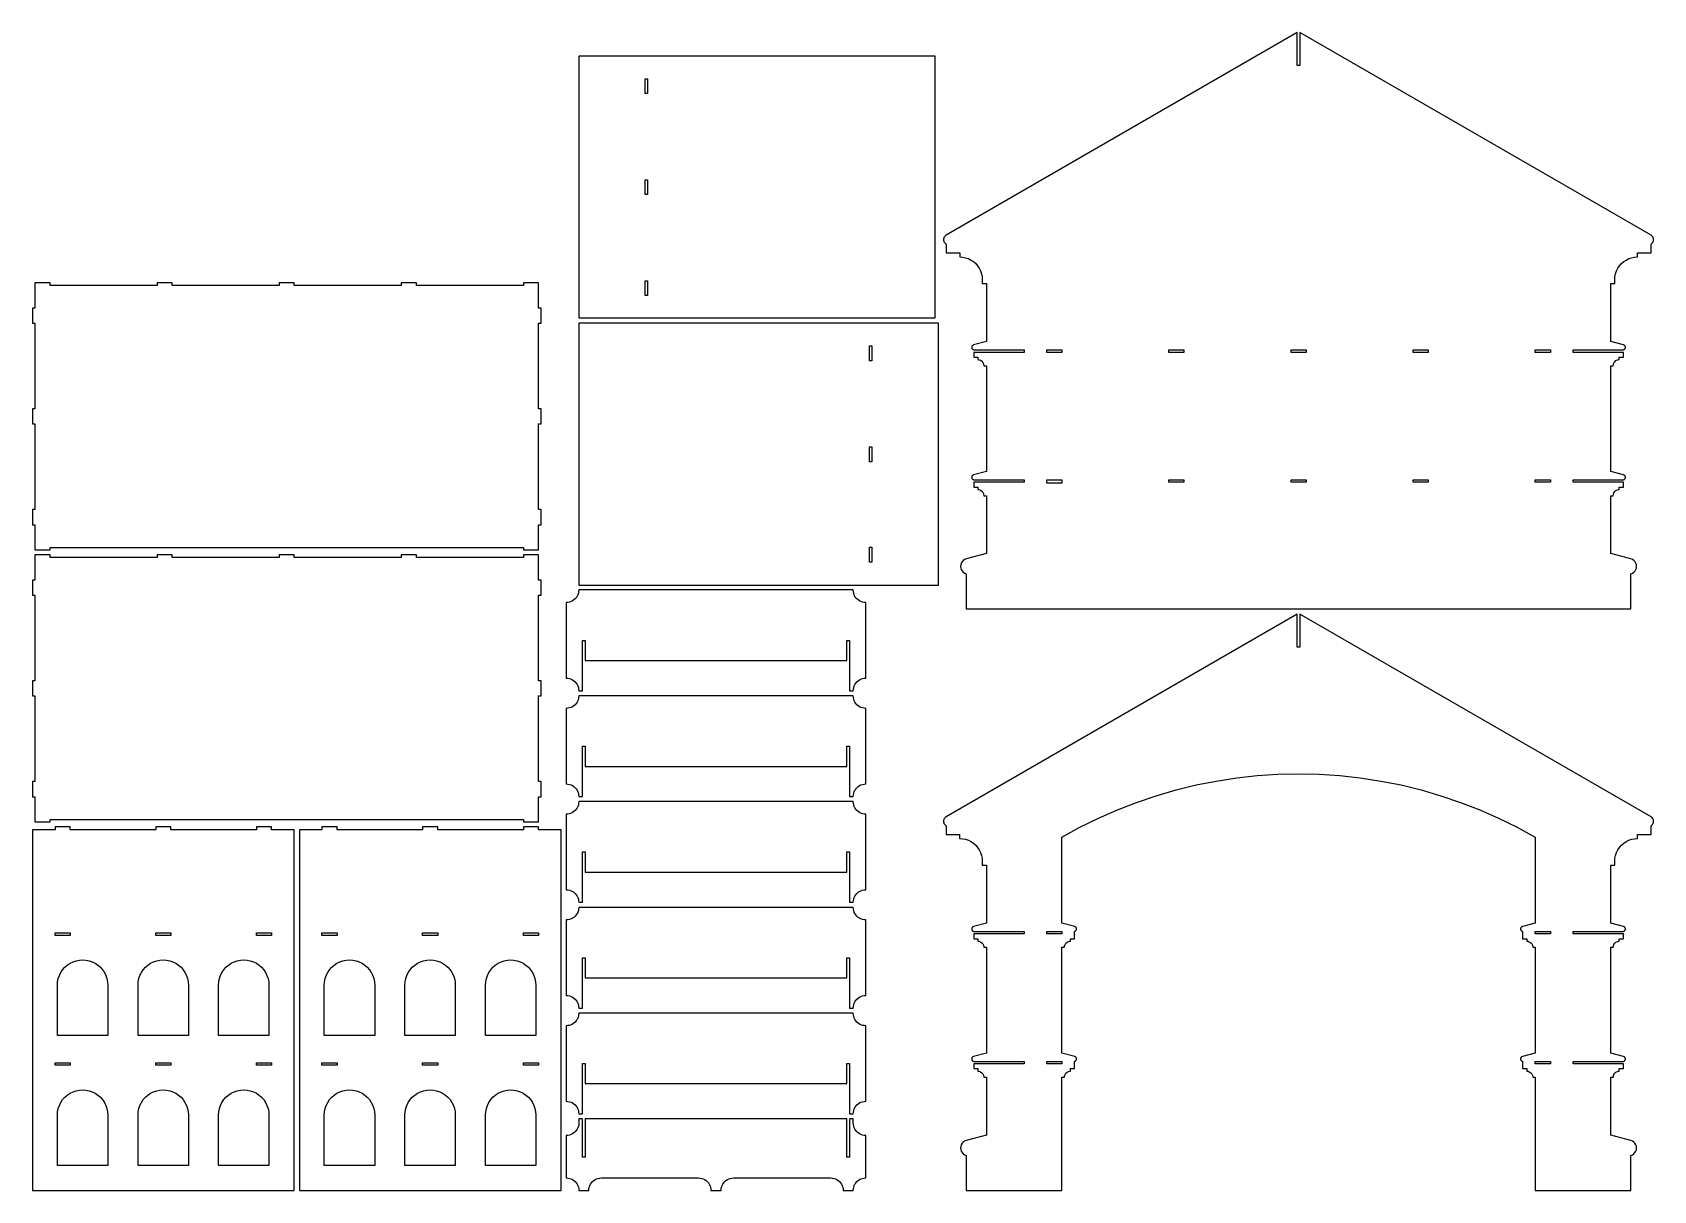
# Model space of a CAD drawing. Header units: millimetres. Extents: x 0 to 2044, y 0 to 1460.
import ezdxf

# ---------------------------------------------------------------- set-up
doc = ezdxf.new("R2010")
doc.units = ezdxf.units.MM
for name, color, linetype in [('Layer1', 12, 'Continuous'), ('Layer3', 31, 'Continuous'), ('Layer4', 41, 'Continuous')]:
    doc.layers.add(name, color=color, linetype=linetype)

# ---------------------------------------------------------------- blocks, each defined once
blk = doc.blocks.new('A$C11783851')
at = {"layer": 'Layer3'}
blk.add_lwpolyline([(557.5, 142.2), (37.5, 142.2), (37.5, 66.4), (32.5, 66.4), (32.5, 142.2), (25, 142.2), (25, 134.2), (24.8, 131), (24.1, 127.8), (23.1, 124.7), (21.7, 121.7), (20, 119.3), (19.8, 119), (17.7, 116.6), (15.2, 114.4), (12.5, 112.6), (9.6, 111.1), (6.5, 110.1), (3.3, 109.4), (0, 109.2), (0, 25), (3.3, 24.8), (6.5, 24.1), (9.6, 23.1), (12.5, 21.7), (15.2, 19.8), (17.7, 17.7), (19.8, 15.2), (21.7, 12.5), (22.9, 10), (23.1, 9.6), (24.1, 6.5), (24.8, 3.3), (25, 0), (45, 0), (45.2, 3.3), (45.9, 6.5), (46.9, 9.6), (48.3, 12.5), (50.2, 15.2), (52.3, 17.7), (54.8, 19.8), (57.5, 21.7), (60.4, 23.1), (63.5, 24.1), (66.7, 24.8), (70, 25), (262.5, 25), (265.8, 24.8), (269, 24.1), (272.1, 23.1), (275, 21.7), (277.7, 19.8), (280.2, 17.7), (282.3, 15.2), (284.2, 12.5), (285.4, 10), (285.6, 9.6), (286.6, 6.5), (287.3, 3.3), (287.5, 0), (307.5, 0), (307.7, 3.3), (308.4, 6.5), (309.4, 9.6), (309.6, 10), (310.8, 12.5), (312.5, 15), (312.7, 15.2), (314.8, 17.7), (317.3, 19.8), (320, 21.7), (322.9, 23.1), (326, 24.1), (329.2, 24.8), (332.5, 25), (525, 25), (528.3, 24.8), (531.5, 24.1), (534.6, 23.1), (537.5, 21.7), (540.2, 19.8), (542.7, 17.7), (544.8, 15.2), (546.7, 12.5), (548.1, 9.6), (549.1, 6.5), (549.8, 3.3), (550, 0), (570, 0), (570.2, 3.3), (570.9, 6.5), (571.9, 9.6), (572.1, 10), (573.3, 12.5), (575, 15), (575.2, 15.2), (577.3, 17.7), (579.8, 19.8), (582.5, 21.7), (585.4, 23.1), (588.5, 24.1), (591.7, 24.8), (595, 25), (595, 109.2), (591.7, 109.4), (588.5, 110.1), (585.4, 111.1), (582.5, 112.6), (579.8, 114.4), (577.3, 116.6), (575.2, 119), (573.3, 121.7), (571.9, 124.7), (570.9, 127.8), (570.2, 131), (570, 134.2), (570, 142.2), (562.5, 142.2), (562.5, 66.4), (557.5, 66.4)], close=True, dxfattribs=at)

msp = doc.modelspace()

# ---------------------------------------------------------------- linework, layer by layer
at = {"layer": 'Layer1'}
for points in [[(1138.2, 1430.2), (689, 1430.2), (689, 1100), (1138.2, 1100)], [(775.8, 1383.2), (772.6, 1383.2), (772.6, 1401.6), (775.8, 1401.6)], [(775.8, 1255.8), (772.6, 1255.8), (772.6, 1274.3), (775.8, 1274.3)], [(775.8, 1147), (775.8, 1128.5), (772.6, 1128.5), (772.6, 1147)], [(1142.6, 1093.6), (689, 1093.6), (689, 763.4), (1142.6, 763.4)], [(1055.4, 1046), (1055.4, 1065), (1058.7, 1065), (1058.7, 1046)], [(1055.4, 918.7), (1055.4, 937.7), (1058.7, 937.7), (1058.7, 918.7)], [(1055.4, 811), (1058.7, 811), (1058.7, 792), (1055.4, 792)]]:
    msp.add_lwpolyline(points, close=True, dxfattribs=at)
at = {"layer": 'Layer3'}
for points in [[(2009.7, 1173.1), (2013, 1174.8), (2016.6, 1176), (2020.2, 1176.7), (2020.2, 1176.7), (2024, 1177), (2024, 1182.1), (2041.1, 1182.1), (2041.1, 1193.2), (2041.6, 1193.5), (2042, 1193.8), (2042.4, 1194.2), (2042.8, 1194.6), (2043.1, 1195), (2043.4, 1195.5), (2043.7, 1196), (2043.9, 1196.5), (2044.1, 1197.1), (2044.2, 1197.6), (2044.3, 1198.2), (2044.3, 1198.7), (2044.3, 1199.3), (2044.2, 1199.8), (2044.1, 1200.4), (2043.9, 1200.9), (2043.7, 1201.4), (2043.4, 1201.9), (2043.1, 1202.4), (2042.8, 1202.8), (2042.4, 1203.3), (2042, 1203.6), (2041.6, 1204), (2041.1, 1204.3), (1598.2, 1460), (1598.2, 1418.3), (1595, 1418.3), (1595, 1460), (1152.1, 1204.3), (1151.6, 1204), (1151.2, 1203.6), (1150.8, 1203.3), (1150.4, 1202.8), (1150.1, 1202.4), (1149.8, 1201.9), (1149.5, 1201.4), (1149.3, 1200.9), (1149.2, 1200.4), (1149, 1199.8), (1149, 1199.3), (1148.9, 1198.7), (1149, 1198.2), (1149, 1197.6), (1149.2, 1197.1), (1149.3, 1196.5), (1149.5, 1196), (1149.8, 1195.5), (1150.1, 1195), (1150.4, 1194.6), (1150.8, 1194.2), (1151.2, 1193.8), (1151.6, 1193.5), (1152.1, 1193.2), (1152.1, 1182.1), (1169.3, 1182.1), (1169.3, 1177), (1173, 1176.7), (1176.7, 1176), (1180.2, 1174.8), (1183.5, 1173.1), (1186.7, 1171.1), (1189.5, 1168.6), (1191.9, 1165.8), (1194, 1162.7), (1195.7, 1159.3), (1196.9, 1155.8), (1197.6, 1152.1), (1197.8, 1148.5), (1197.8, 1143.4), (1202.9, 1143.4), (1202.9, 1070.4), (1186.7, 1066), (1186.1, 1065.7), (1185.7, 1065.5), (1185.5, 1065.3), (1185.2, 1065), (1185, 1064.7), (1184.8, 1064.4), (1184.7, 1064.1), (1184.5, 1063.7), (1184.5, 1063.4), (1184.5, 1063), (1184.5, 1062.6), (1184.5, 1062.3), (1184.7, 1061.9), (1184.8, 1061.6), (1185, 1061.2), (1185.2, 1061), (1185.5, 1060.7), (1185.7, 1060.4), (1186.1, 1060.2), (1186.4, 1060.1), (1186.7, 1060), (1187, 1059.9), (1250.5, 1059.9), (1250.5, 1056.7), (1187, 1056.7), (1187, 1050.7), (1192.1, 1050.7), (1192.1, 1047.5), (1193.6, 1047.4), (1195.5, 1046.8), (1197.2, 1045.6), (1198.5, 1044.1), (1199.4, 1042.3), (1199.9, 1039.9), (1202.9, 1039.9), (1202.9, 906.5), (1186.7, 902.2), (1186.1, 901.9), (1185.7, 901.7), (1185.5, 901.5), (1185.2, 901.2), (1185, 900.9), (1184.8, 900.6), (1184.7, 900.3), (1184.5, 899.9), (1184.5, 899.5), (1184.5, 899.2), (1184.5, 898.8), (1184.5, 898.4), (1184.7, 898.1), (1184.8, 897.7), (1185, 897.4), (1185.2, 897.1), (1185.5, 896.9), (1185.7, 896.6), (1186.1, 896.4), (1186.4, 896.3), (1186.7, 896.1), (1187, 896), (1250.5, 896), (1250.5, 892.9), (1187, 892.9), (1187, 886.8), (1192.1, 886.8), (1192.1, 883.7), (1193.6, 883.6), (1195.5, 882.9), (1197.2, 881.8), (1198.5, 880.3), (1199.4, 878.5), (1199.9, 876), (1202.9, 876), (1202.9, 803), (1177.5, 796.2), (1175.6, 795.5), (1173.8, 794.3), (1172.4, 792.8), (1171.3, 791), (1170.6, 789), (1170.4, 786.9), (1170.6, 784.8), (1171.3, 782.9), (1172.4, 781.1), (1173.8, 779.5), (1175.6, 778.4), (1177.5, 777.6), (1177.5, 733.2), (2015.7, 733.2), (2015.7, 777.6), (2017.7, 778.4), (2019.4, 779.5), (2020.9, 781.1), (2021.9, 782.9), (2022.6, 784.8), (2022.8, 786.9), (2022.6, 789), (2021.9, 791), (2020.9, 792.8), (2019.4, 794.3), (2017.7, 795.5), (2015.7, 796.2), (1990.3, 803), (1990.3, 876), (1993.5, 876), (1993.6, 877.5), (1994.2, 879.4), (1995.3, 881.1), (1996.8, 882.4), (1998.6, 883.3), (2001.1, 883.8), (2001.1, 886.8), (2006.2, 886.8), (2006.2, 892.9), (1942.7, 892.9), (1942.7, 896), (2006.2, 896), (2006.5, 896.1), (2006.8, 896.3), (2007.2, 896.4), (2007.5, 896.6), (2007.8, 896.9), (2008, 897.1), (2008.2, 897.4), (2008.4, 897.7), (2008.6, 898.1), (2008.7, 898.4), (2008.7, 898.8), (2008.8, 899.2), (2008.7, 899.5), (2008.7, 899.9), (2008.6, 900.3), (2008.4, 900.6), (2008.2, 900.9), (2008, 901.2), (2007.8, 901.5), (2007.5, 901.7), (2007.2, 901.9), (2006.5, 902.2), (1990.3, 906.5), (1990.3, 1039.9), (1993.5, 1039.9), (1993.6, 1041.4), (1994.2, 1043.3), (1995.3, 1044.9), (1996.8, 1046.3), (1998.6, 1047.1), (2001.1, 1047.6), (2001.1, 1050.7), (2006.2, 1050.7), (2006.2, 1056.7), (1942.7, 1056.7), (1942.7, 1059.9), (2006.2, 1059.9), (2006.5, 1060), (2006.8, 1060.1), (2007.2, 1060.2), (2007.5, 1060.4), (2007.8, 1060.7), (2008, 1061), (2008.2, 1061.2), (2008.4, 1061.6), (2008.6, 1061.9), (2008.7, 1062.3), (2008.7, 1062.6), (2008.8, 1063), (2008.7, 1063.4), (2008.7, 1063.7), (2008.6, 1064.1), (2008.4, 1064.4), (2008.2, 1064.7), (2008, 1065), (2007.8, 1065.3), (2007.5, 1065.5), (2007.2, 1065.7), (2006.5, 1066), (1990.3, 1070.4), (1990.3, 1143.4), (1995.4, 1143.4), (1995.4, 1148.4), (1995.4, 1148.5), (1995.6, 1152.1), (1996.4, 1155.8), (1997.6, 1159.3), (1999.2, 1162.7), (2001.3, 1165.8), (2003.8, 1168.6), (2006.6, 1171.1)], [(1298.2, 1059.9), (1298.2, 1056.7), (1279.1, 1056.7), (1279.1, 1059.9)], [(1452.1, 1059.9), (1452.1, 1056.7), (1433.1, 1056.7), (1433.1, 1059.9)], [(1587.1, 1059.9), (1606.1, 1059.9), (1606.1, 1056.7), (1587.1, 1056.7)], [(1741.1, 1059.9), (1760.1, 1059.9), (1760.1, 1056.7), (1741.1, 1056.7)], [(1895.1, 1059.9), (1914.1, 1059.9), (1914.1, 1056.7), (1895.1, 1056.7)], [(1298.2, 896), (1298.2, 891.9), (1279.1, 891.9), (1279.1, 896)], [(1452.1, 896), (1452.1, 892.9), (1433.1, 892.9), (1433.1, 896)], [(1587.1, 896), (1606.1, 896), (1606.1, 892.9), (1587.1, 892.9)], [(1741.1, 896), (1760.1, 896), (1760.1, 892.9), (1741.1, 892.9)], [(1895.1, 896), (1914.1, 896), (1914.1, 892.9), (1895.1, 892.9)], [(1598.2, 726.8), (1598.2, 685.1), (1595, 685.1), (1595, 726.8), (1152.1, 471.1), (1151.6, 470.8), (1151.2, 470.5), (1150.8, 470.1), (1150.4, 469.7), (1150.1, 469.2), (1149.8, 468.7), (1149.5, 468.3), (1149.3, 467.7), (1149.1, 467.2), (1149, 466.7), (1148.9, 466.1), (1148.9, 465.5), (1148.9, 465), (1149, 464.4), (1149.1, 463.9), (1149.3, 463.4), (1149.5, 462.8), (1149.8, 462.3), (1150.1, 461.9), (1150.4, 461.4), (1150.8, 461), (1151.2, 460.6), (1151.6, 460.3), (1152.1, 460), (1152.1, 448.9), (1169.2, 448.9), (1169.2, 443.8), (1173, 443.6), (1176.6, 442.8), (1180.2, 441.6), (1183.5, 440), (1186.6, 437.9), (1189.5, 435.4), (1191.9, 432.6), (1194, 429.5), (1195.6, 426.2), (1196.8, 422.6), (1197.6, 419), (1197.8, 415.3), (1197.8, 410.2), (1202.9, 410.2), (1202.9, 337.2), (1186.7, 332.9), (1186, 332.6), (1185.7, 332.4), (1185.4, 332.1), (1185.2, 331.9), (1185, 331.6), (1184.8, 331.2), (1184.6, 330.9), (1184.5, 330.6), (1184.5, 330.2), (1184.4, 329.8), (1184.5, 329.5), (1184.5, 329.1), (1184.6, 328.7), (1184.8, 328.4), (1185, 328.1), (1185.2, 327.8), (1185.4, 327.5), (1185.7, 327.3), (1186, 327.1), (1186.4, 326.9), (1186.7, 326.8), (1187, 326.7), (1250.5, 326.7), (1250.5, 323.5), (1187, 323.5), (1187, 317.5), (1192.1, 317.5), (1192.1, 314.3), (1193.6, 314.2), (1195.5, 313.6), (1197.2, 312.5), (1198.5, 311), (1199.4, 309.2), (1199.9, 306.7), (1202.9, 306.7), (1202.9, 173.4), (1186.7, 169), (1186, 168.7), (1185.7, 168.5), (1185.4, 168.3), (1185.2, 168), (1185, 167.7), (1184.8, 167.4), (1184.6, 167.1), (1184.5, 166.7), (1184.5, 166.4), (1184.4, 166), (1184.5, 165.6), (1184.5, 165.3), (1184.6, 164.9), (1184.8, 164.6), (1185, 164.2), (1185.2, 164), (1185.4, 163.7), (1185.7, 163.4), (1186, 163.2), (1186.4, 163.1), (1186.7, 163), (1187, 162.9), (1250.5, 162.9), (1250.5, 159.7), (1187, 159.7), (1187, 153.7), (1192.1, 153.7), (1192.1, 150.5), (1193.6, 150.4), (1195.5, 149.8), (1197.2, 148.6), (1198.5, 147.1), (1199.4, 145.3), (1199.9, 142.9), (1202.9, 142.9), (1202.9, 69.8), (1177.5, 63), (1175.5, 62.3), (1173.8, 61.1), (1172.4, 59.6), (1171.3, 57.8), (1170.6, 55.8), (1170.4, 53.7), (1170.6, 51.7), (1171.3, 49.7), (1172.4, 47.9), (1173.8, 46.4), (1175.5, 45.2), (1177.5, 44.4), (1177.5, 0), (1298.2, 0), (1298.2, 142.9), (1301.3, 142.9), (1301.4, 144.4), (1302.1, 146.3), (1303.2, 147.9), (1304.7, 149.3), (1306.5, 150.1), (1308.9, 150.6), (1308.9, 153.7), (1314, 153.7), (1314, 162.9), (1314.3, 163), (1314.7, 163.1), (1315, 163.2), (1315.3, 163.4), (1315.6, 163.7), (1315.9, 164), (1316.1, 164.2), (1316.3, 164.6), (1316.4, 164.9), (1316.5, 165.3), (1316.6, 165.6), (1316.6, 166), (1316.6, 166.4), (1316.5, 166.7), (1316.4, 167.1), (1316.3, 167.4), (1316.1, 167.7), (1315.9, 168), (1315.6, 168.3), (1315.3, 168.5), (1315, 168.7), (1314.3, 169), (1298.2, 173.4), (1298.2, 306.7), (1301.3, 306.7), (1301.4, 308.2), (1302.1, 310.1), (1303.2, 311.8), (1304.7, 313.1), (1306.5, 314), (1308.9, 314.5), (1308.9, 317.5), (1314, 317.5), (1314, 326.7), (1314.3, 326.8), (1314.7, 326.9), (1315, 327.1), (1315.3, 327.3), (1315.6, 327.5), (1315.9, 327.8), (1316.1, 328.1), (1316.3, 328.4), (1316.4, 328.7), (1316.5, 329.1), (1316.6, 329.5), (1316.6, 329.8), (1316.6, 330.2), (1316.5, 330.6), (1316.4, 330.9), (1316.3, 331.2), (1316.1, 331.6), (1315.9, 331.9), (1315.6, 332.1), (1315.3, 332.4), (1315, 332.6), (1314.3, 332.9), (1298.2, 337.2), (1298.2, 445.4), (1321, 458), (1344.3, 469.5), (1368.2, 480), (1392.4, 489.4), (1417.1, 497.8), (1442.1, 505.1), (1467.4, 511.3), (1492.9, 516.3), (1518.7, 520.3), (1544.6, 523.1), (1570.6, 524.8), (1596.6, 525.4), (1622.6, 524.8), (1648.6, 523.1), (1674.5, 520.3), (1700.3, 516.3), (1725.8, 511.3), (1751.1, 505.1), (1776.1, 497.8), (1800.8, 489.4), (1825, 480), (1848.9, 469.5), (1872.2, 458), (1895.1, 445.4), (1895.1, 337.2), (1878.9, 332.9), (1878.2, 332.6), (1877.9, 332.4), (1877.6, 332.1), (1877.3, 331.9), (1877.1, 331.6), (1876.9, 331.2), (1876.8, 330.9), (1876.7, 330.6), (1876.6, 330.2), (1876.6, 329.8), (1876.6, 329.5), (1876.7, 329.1), (1876.8, 328.7), (1876.9, 328.4), (1877.1, 328.1), (1877.3, 327.8), (1877.6, 327.5), (1877.9, 327.3), (1878.2, 327.1), (1878.5, 326.9), (1878.9, 326.8), (1879.2, 326.7), (1879.2, 317.5), (1884.3, 317.5), (1884.3, 314.3), (1885.8, 314.2), (1887.6, 313.6), (1889.3, 312.5), (1890.6, 311), (1891.5, 309.2), (1892, 306.7), (1895.1, 306.7), (1895.1, 173.4), (1878.9, 169), (1878.2, 168.7), (1877.9, 168.5), (1877.6, 168.3), (1877.3, 168), (1877.1, 167.7), (1876.9, 167.4), (1876.8, 167.1), (1876.7, 166.7), (1876.6, 166.4), (1876.6, 166), (1876.6, 165.6), (1876.7, 165.3), (1876.8, 164.9), (1876.9, 164.6), (1877.1, 164.2), (1877.3, 164), (1877.6, 163.7), (1877.9, 163.4), (1878.2, 163.2), (1878.5, 163.1), (1878.9, 163), (1879.2, 162.9), (1879.2, 153.7), (1884.3, 153.7), (1884.3, 150.5), (1885.8, 150.4), (1887.6, 149.8), (1889.3, 148.6), (1890.6, 147.1), (1891.5, 145.3), (1892, 142.9), (1895.1, 142.9), (1895.1, 0), (2015.7, 0), (2015.7, 44.4), (2017.7, 45.2), (2019.4, 46.4), (2020.8, 47.9), (2021.9, 49.7), (2022.6, 51.7), (2022.8, 53.7), (2022.6, 55.8), (2021.9, 57.8), (2020.8, 59.6), (2019.4, 61.1), (2017.7, 62.3), (2015.7, 63), (1990.3, 69.8), (1990.3, 142.9), (1993.5, 142.9), (1993.6, 144.4), (1994.2, 146.3), (1995.3, 147.9), (1996.8, 149.3), (1998.6, 150.1), (2001.1, 150.6), (2001.1, 153.7), (2006.2, 153.7), (2006.2, 159.7), (1942.7, 159.7), (1942.7, 162.9), (2006.2, 162.9), (2006.5, 163), (2006.8, 163.1), (2007.2, 163.2), (2007.5, 163.4), (2007.8, 163.7), (2008, 164), (2008.2, 164.2), (2008.4, 164.6), (2008.6, 164.9), (2008.7, 165.3), (2008.7, 165.6), (2008.8, 166), (2008.7, 166.4), (2008.7, 166.7), (2008.6, 167.1), (2008.4, 167.4), (2008.2, 167.7), (2008, 168), (2007.8, 168.3), (2007.5, 168.5), (2007.2, 168.7), (2006.5, 169), (1990.3, 173.4), (1990.3, 306.7), (1993.5, 306.7), (1993.6, 308.2), (1994.2, 310.1), (1995.3, 311.8), (1996.8, 313.1), (1998.6, 314), (2001.1, 314.5), (2001.1, 317.5), (2006.2, 317.5), (2006.2, 323.5), (1942.7, 323.5), (1942.7, 326.7), (2006.2, 326.7), (2006.5, 326.8), (2006.8, 326.9), (2007.2, 327.1), (2007.5, 327.3), (2007.8, 327.5), (2008, 327.8), (2008.2, 328.1), (2008.4, 328.4), (2008.6, 328.7), (2008.7, 329.1), (2008.7, 329.5), (2008.8, 329.8), (2008.7, 330.2), (2008.7, 330.6), (2008.6, 330.9), (2008.4, 331.2), (2008.2, 331.6), (2008, 331.9), (2007.8, 332.1), (2007.5, 332.4), (2007.2, 332.6), (2006.5, 332.9), (1990.3, 337.2), (1990.3, 410.2), (1995.4, 410.2), (1995.4, 415.2), (1995.4, 415.3), (1995.6, 419), (1996.4, 422.6), (1997.6, 426.2), (1999.2, 429.5), (2001.3, 432.6), (2003.7, 435.4), (2006.6, 437.9), (2009.7, 440), (2013, 441.6), (2016.6, 442.8), (2020.1, 443.5), (2020.2, 443.6), (2024, 443.8), (2024, 448.9), (2041.1, 448.9), (2041.1, 460), (2041.6, 460.3), (2042, 460.6), (2042.4, 461), (2042.8, 461.4), (2043.1, 461.9), (2043.4, 462.3), (2043.7, 462.8), (2043.9, 463.4), (2044.1, 463.9), (2044.2, 464.4), (2044.3, 465), (2044.3, 465.5), (2044.3, 466.1), (2044.2, 466.7), (2044.1, 467.2), (2043.9, 467.7), (2043.7, 468.3), (2043.4, 468.7), (2043.1, 469.2), (2042.8, 469.7), (2042.4, 470.1), (2042, 470.5), (2041.6, 470.8), (2041.1, 471.1)], [(330.2, 454.6), (301.6, 454.6), (301.6, 458.4), (282.6, 458.4), (282.6, 454.6), (174.6, 454.6), (174.6, 458.4), (155.6, 458.4), (155.6, 454.6), (47.6, 454.6), (47.6, 458.4), (28.6, 458.4), (28.6, 454.6), (0, 454.6), (0, 0), (330.2, 0)], [(666.8, 454.6), (638.2, 454.6), (638.2, 458.4), (619.1, 458.4), (619.1, 454.6), (511.2, 454.6), (511.2, 458.4), (492.1, 458.4), (492.1, 454.6), (384.2, 454.6), (384.2, 458.4), (365.1, 458.4), (365.1, 454.6), (336.6, 454.6), (336.6, 0), (666.8, 0)], [(47.6, 324.9), (47.6, 321.7), (28.6, 321.7), (28.6, 324.9)], [(155.6, 324.9), (174.6, 324.9), (174.6, 321.7), (155.6, 321.7)], [(282.6, 324.9), (301.6, 324.9), (301.6, 321.7), (282.6, 321.7)], [(384.2, 324.9), (384.2, 321.7), (365.1, 321.7), (365.1, 324.9)], [(492.1, 324.9), (511.2, 324.9), (511.2, 321.7), (492.1, 321.7)], [(619.1, 324.9), (638.2, 324.9), (638.2, 321.7), (619.1, 321.7)], [(1298.2, 326.7), (1298.2, 323.5), (1279.1, 323.5), (1279.1, 326.7)], [(1895.1, 326.7), (1914.1, 326.7), (1914.1, 323.5), (1895.1, 323.5)], [(79.2, 286.6), (82.6, 284.3), (85.8, 281.5), (88.5, 278.4), (90.8, 275), (92.6, 271.2), (94, 267.3), (94.8, 263.2), (95.1, 259.1), (95.1, 195.6), (31.6, 195.6), (31.6, 259.1), (31.8, 263.2), (32.6, 267.3), (34, 271.2), (35.8, 275), (38.1, 278.4), (40.9, 281.5), (44, 284.3), (47.4, 286.6), (51.2, 288.4), (55.1, 289.7), (59.2, 290.6), (63.3, 290.8), (67.4, 290.6), (71.5, 289.7), (75.5, 288.4)], [(156.7, 289.7), (160.8, 290.6), (164.9, 290.8), (169, 290.6), (173.1, 289.7), (177.1, 288.4), (180.8, 286.6), (184.2, 284.3), (187.4, 281.5), (190.1, 278.4), (192.4, 275), (194.2, 271.2), (195.6, 267.3), (196.4, 263.2), (196.7, 259.1), (196.7, 195.6), (133.2, 195.6), (133.2, 259.1), (133.4, 263.2), (134.2, 267.3), (135.6, 271.2), (137.4, 275), (139.7, 278.4), (142.5, 281.5), (145.6, 284.3), (149, 286.6), (152.8, 288.4)], [(241.3, 278.4), (244.1, 281.5), (247.2, 284.3), (250.6, 286.6), (254.4, 288.4), (258.3, 289.7), (262.4, 290.6), (266.5, 290.8), (270.6, 290.6), (274.7, 289.7), (278.7, 288.4), (282.4, 286.6), (285.8, 284.3), (289, 281.5), (291.7, 278.4), (294, 275), (295.8, 271.2), (297.2, 267.3), (298, 263.2), (298.3, 259.1), (298.3, 195.6), (234.8, 195.6), (234.8, 259.1), (235, 263.2), (235.8, 267.3), (237.2, 271.2), (239, 275)], [(415.7, 286.6), (419.2, 284.3), (422.3, 281.5), (425, 278.4), (427.3, 275), (429.2, 271.2), (430.5, 267.3), (431.3, 263.2), (431.6, 259.1), (431.6, 195.6), (368.1, 195.6), (368.1, 259.1), (368.4, 263.2), (369.2, 267.3), (370.5, 271.2), (372.4, 275), (374.7, 278.4), (377.4, 281.5), (380.5, 284.3), (384, 286.6), (387.7, 288.4), (391.6, 289.7), (395.7, 290.6), (399.9, 290.8), (404, 290.6), (408.1, 289.7), (412, 288.4)], [(493.2, 289.7), (497.3, 290.6), (501.5, 290.8), (505.6, 290.6), (509.7, 289.7), (513.6, 288.4), (517.3, 286.6), (520.8, 284.3), (523.9, 281.5), (526.6, 278.4), (528.9, 275), (530.8, 271.2), (532.1, 267.3), (532.9, 263.2), (533.2, 259.1), (533.2, 195.6), (469.7, 195.6), (469.7, 259.1), (470, 263.2), (470.8, 267.3), (472.1, 271.2), (474, 275), (476.3, 278.4), (479, 281.5), (482.1, 284.3), (485.6, 286.6), (489.3, 288.4)], [(577.9, 278.4), (580.6, 281.5), (583.7, 284.3), (587.2, 286.6), (590.9, 288.4), (594.8, 289.7), (598.9, 290.6), (603.1, 290.8), (607.2, 290.6), (611.3, 289.7), (615.2, 288.4), (618.9, 286.6), (622.4, 284.3), (625.5, 281.5), (628.2, 278.4), (630.5, 275), (632.4, 271.2), (633.7, 267.3), (634.5, 263.2), (634.8, 259.1), (634.8, 195.6), (571.3, 195.6), (571.3, 259.1), (571.6, 263.2), (572.4, 267.3), (573.7, 271.2), (575.6, 275)], [(47.6, 161), (47.6, 157.9), (28.6, 157.9), (28.6, 161)], [(155.6, 161), (174.6, 161), (174.6, 157.9), (155.6, 157.9)], [(282.6, 161), (301.6, 161), (301.6, 157.9), (282.6, 157.9)], [(384.2, 161), (384.2, 157.9), (365.1, 157.9), (365.1, 161)], [(492.1, 161), (511.2, 161), (511.2, 157.9), (492.1, 157.9)], [(619.1, 161), (638.2, 161), (638.2, 157.9), (619.1, 157.9)], [(1298.2, 162.9), (1298.2, 159.7), (1279.1, 159.7), (1279.1, 162.9)], [(1895.1, 162.9), (1914.1, 162.9), (1914.1, 159.7), (1895.1, 159.7)], [(71.5, 125.9), (75.5, 124.6), (79.2, 122.7), (82.6, 120.4), (85.8, 117.7), (88.5, 114.6), (90.8, 111.1), (92.6, 107.4), (94, 103.5), (94.8, 99.4), (95.1, 95.3), (95.1, 31.8), (31.6, 31.8), (31.6, 95.3), (31.8, 99.4), (32.6, 103.5), (34, 107.4), (35.8, 111.1), (38.1, 114.6), (40.9, 117.7), (44, 120.4), (47.4, 122.7), (51.2, 124.6), (55.1, 125.9), (59.2, 126.7), (63.3, 127), (67.4, 126.7)], [(160.8, 126.7), (164.9, 127), (169, 126.7), (173.1, 125.9), (177.1, 124.6), (180.8, 122.7), (184.2, 120.4), (187.4, 117.7), (190.1, 114.6), (192.4, 111.1), (194.2, 107.4), (195.6, 103.5), (196.4, 99.4), (196.7, 95.3), (196.7, 31.8), (133.2, 31.8), (133.2, 95.3), (133.4, 99.4), (134.2, 103.5), (135.6, 107.4), (137.4, 111.1), (139.7, 114.6), (142.5, 117.7), (145.6, 120.4), (149, 122.7), (152.8, 124.6), (156.7, 125.9)], [(250.6, 122.7), (254.4, 124.6), (258.3, 125.9), (262.4, 126.7), (266.5, 127), (270.6, 126.7), (274.7, 125.9), (278.7, 124.6), (282.4, 122.7), (285.8, 120.4), (289, 117.7), (291.7, 114.6), (294, 111.1), (295.8, 107.4), (297.2, 103.5), (298, 99.4), (298.3, 95.3), (298.3, 31.8), (234.8, 31.8), (234.8, 95.3), (235, 99.4), (235.8, 103.5), (237.2, 107.4), (239, 111.1), (241.3, 114.6), (244.1, 117.7), (247.2, 120.4)], [(408.1, 125.9), (412, 124.6), (415.7, 122.7), (419.2, 120.4), (422.3, 117.7), (425, 114.6), (427.3, 111.1), (429.2, 107.4), (430.5, 103.5), (431.3, 99.4), (431.6, 95.3), (431.6, 31.8), (368.1, 31.8), (368.1, 95.3), (368.4, 99.4), (369.2, 103.5), (370.5, 107.4), (372.4, 111.1), (374.7, 114.6), (377.4, 117.7), (380.5, 120.4), (384, 122.7), (387.7, 124.6), (391.6, 125.9), (395.7, 126.7), (399.9, 127), (404, 126.7)], [(497.3, 126.7), (501.5, 127), (505.6, 126.7), (509.7, 125.9), (513.6, 124.6), (517.3, 122.7), (520.8, 120.4), (523.9, 117.7), (526.6, 114.6), (528.9, 111.1), (530.8, 107.4), (532.1, 103.5), (532.9, 99.4), (533.2, 95.3), (533.2, 31.8), (469.7, 31.8), (469.7, 95.3), (470, 99.4), (470.8, 103.5), (472.1, 107.4), (474, 111.1), (476.3, 114.6), (479, 117.7), (482.1, 120.4), (485.6, 122.7), (489.3, 124.6), (493.2, 125.9)], [(587.2, 122.7), (590.9, 124.6), (594.8, 125.9), (598.9, 126.7), (603.1, 127), (607.2, 126.7), (611.3, 125.9), (615.2, 124.6), (618.9, 122.7), (622.4, 120.4), (625.5, 117.7), (628.2, 114.6), (630.5, 111.1), (632.4, 107.4), (633.7, 103.5), (634.5, 99.4), (634.8, 95.3), (634.8, 31.8), (571.3, 31.8), (571.3, 95.3), (571.6, 99.4), (572.4, 103.5), (573.7, 107.4), (575.6, 111.1), (577.9, 114.6), (580.6, 117.7), (583.7, 120.4)]]:
    msp.add_lwpolyline(points, close=True, dxfattribs=at)
at = {"layer": 'Layer4'}
for points in [[(638.2, 1093.4), (641.4, 1093.4), (641.4, 1112.5), (638.2, 1112.5), (638.2, 1144.2), (619.1, 1144.2), (619.1, 1141), (484.2, 1141), (484.2, 1144.2), (465.1, 1144.2), (465.1, 1141), (330.2, 1141), (330.2, 1144.2), (311.2, 1144.2), (311.2, 1141), (176.2, 1141), (176.2, 1144.2), (157.2, 1144.2), (157.2, 1141), (22.2, 1141), (22.2, 1144.2), (3.2, 1144.2), (3.2, 1112.5), (0, 1112.5), (0, 1093.4), (3.2, 1093.4), (3.2, 985.5), (0, 985.5), (0, 966.4), (3.2, 966.4), (3.2, 858.5), (0, 858.5), (0, 839.4), (3.2, 839.4), (3.2, 807.7), (22.2, 807.7), (22.2, 810.8), (619.1, 810.8), (619.1, 807.7), (638.2, 807.7), (638.2, 839.4), (641.4, 839.4), (641.4, 858.5), (638.2, 858.5), (638.2, 966.4), (641.4, 966.4), (641.4, 985.5), (638.2, 985.5)], [(638.2, 750.5), (641.4, 750.5), (641.4, 769.6), (638.2, 769.6), (638.2, 801.3), (619.1, 801.3), (619.1, 798.1), (484.2, 798.1), (484.2, 801.3), (465.1, 801.3), (465.1, 798.1), (330.2, 798.1), (330.2, 801.3), (311.2, 801.3), (311.2, 798.1), (176.2, 798.1), (176.2, 801.3), (157.2, 801.3), (157.2, 798.1), (22.2, 798.1), (22.2, 801.3), (3.2, 801.3), (3.2, 769.6), (0, 769.6), (0, 750.5), (3.2, 750.5), (3.2, 642.6), (0, 642.6), (0, 623.5), (3.2, 623.5), (3.2, 515.6), (0, 515.6), (0, 496.5), (3.2, 496.5), (3.2, 464.8), (22.2, 464.8), (22.2, 467.9), (619.1, 467.9), (619.1, 464.8), (638.2, 464.8), (638.2, 496.5), (641.4, 496.5), (641.4, 515.6), (638.2, 515.6), (638.2, 623.5), (641.4, 623.5), (641.4, 642.6), (638.2, 642.6)], [(1050.9, 734.6), (1050.9, 741.2), (1048.9, 741.3), (1046.8, 741.7), (1044.8, 742.4), (1043, 743.3), (1041.3, 744.5), (1039.7, 745.8), (1038.3, 747.4), (1037.2, 749.1), (1036.4, 750.7), (1036.3, 751), (1035.6, 753), (1035.2, 755), (1035, 757.1), (689, 757.1), (688.8, 755), (688.4, 753), (687.8, 751), (687.6, 750.7), (686.8, 749.1), (685.8, 747.6), (685.7, 747.4), (684.3, 745.8), (682.8, 744.5), (681, 743.3), (679.2, 742.4), (677.2, 741.7), (675.2, 741.3), (673.1, 741.2), (673.1, 734.6), (673.1, 645.9), (675.2, 645.8), (677.2, 645.4), (679.2, 644.7), (681, 643.8), (682.8, 642.7), (684.3, 641.3), (685.7, 639.7), (686.8, 638), (687.8, 636.1), (688.4, 634.2), (688.8, 632.1), (689, 630.1), (693.7, 630.1), (693.7, 693.6), (696.9, 693.6), (696.9, 668.2), (1027.1, 668.2), (1027.1, 693.6), (1030.3, 693.6), (1030.3, 630.1), (1035, 630.1), (1035.2, 632.1), (1035.6, 634.2), (1036.3, 636.1), (1037.2, 638), (1038.2, 639.6), (1038.3, 639.7), (1039.7, 641.3), (1041.3, 642.7), (1043, 643.8), (1044.8, 644.7), (1046.8, 645.4), (1048.9, 645.8), (1050.9, 645.9)], [(1050.9, 601.3), (1050.9, 607.8), (1048.9, 608), (1046.8, 608.4), (1044.8, 609.1), (1043, 610), (1041.3, 611.1), (1039.7, 612.5), (1038.3, 614.1), (1037.2, 615.8), (1036.4, 617.4), (1036.3, 617.6), (1035.6, 619.6), (1035.2, 621.6), (1035, 623.7), (689, 623.7), (688.8, 621.6), (688.4, 619.6), (687.8, 617.6), (687.6, 617.4), (686.8, 615.8), (685.8, 614.2), (685.7, 614.1), (684.3, 612.5), (682.8, 611.1), (681, 610), (679.2, 609.1), (677.2, 608.4), (675.2, 608), (673.1, 607.8), (673.1, 601.3), (673.1, 512.6), (675.2, 512.5), (677.2, 512.1), (679.2, 511.4), (681, 510.5), (682.8, 509.3), (684.3, 507.9), (685.7, 506.4), (686.8, 504.7), (687.8, 502.8), (688.4, 500.8), (688.8, 498.8), (689, 496.7), (693.7, 496.7), (693.7, 560.2), (696.9, 560.2), (696.9, 534.8), (1027.1, 534.8), (1027.1, 560.2), (1030.3, 560.2), (1030.3, 496.7), (1035, 496.7), (1035.2, 498.8), (1035.6, 500.8), (1036.3, 502.8), (1037.2, 504.7), (1038.2, 506.2), (1038.3, 506.4), (1039.7, 507.9), (1041.3, 509.3), (1043, 510.5), (1044.8, 511.4), (1046.8, 512.1), (1048.9, 512.5), (1050.9, 512.6)], [(1050.9, 467.9), (1050.9, 474.5), (1048.9, 474.6), (1046.8, 475), (1044.8, 475.7), (1043, 476.6), (1041.3, 477.8), (1039.7, 479.1), (1038.3, 480.7), (1037.2, 482.4), (1036.4, 484), (1036.3, 484.3), (1035.6, 486.3), (1035.2, 488.3), (1035, 490.4), (689, 490.4), (688.8, 488.3), (688.4, 486.3), (687.8, 484.3), (687.6, 484), (686.8, 482.4), (685.8, 480.9), (685.7, 480.7), (684.3, 479.1), (682.8, 477.8), (681, 476.6), (679.2, 475.7), (677.2, 475), (675.2, 474.6), (673.1, 474.5), (673.1, 467.9), (673.1, 379.2), (675.2, 379.1), (677.2, 378.7), (679.2, 378), (681, 377.1), (682.8, 376), (684.3, 374.6), (685.7, 373), (686.8, 371.3), (687.8, 369.4), (688.4, 367.5), (688.8, 365.4), (689, 363.4), (693.7, 363.4), (693.7, 426.9), (696.9, 426.9), (696.9, 401.5), (1027.1, 401.5), (1027.1, 426.9), (1030.3, 426.9), (1030.3, 363.4), (1035, 363.4), (1035.2, 365.4), (1035.6, 367.5), (1036.3, 369.4), (1037.2, 371.3), (1038.2, 372.9), (1038.3, 373), (1039.7, 374.6), (1041.3, 376), (1043, 377.1), (1044.8, 378), (1046.8, 378.7), (1048.9, 379.1), (1050.9, 379.2)], [(1050.9, 334.6), (1050.9, 341.1), (1048.9, 341.3), (1046.8, 341.7), (1044.8, 342.4), (1043, 343.3), (1041.3, 344.4), (1039.7, 345.8), (1038.3, 347.4), (1037.2, 349.1), (1036.4, 350.7), (1036.3, 350.9), (1035.6, 352.9), (1035.2, 354.9), (1035, 357), (689, 357), (688.8, 354.9), (688.4, 352.9), (687.8, 350.9), (687.6, 350.7), (686.8, 349.1), (685.8, 347.5), (685.7, 347.4), (684.3, 345.8), (682.8, 344.4), (681, 343.3), (679.2, 342.4), (677.2, 341.7), (675.2, 341.3), (673.1, 341.1), (673.1, 334.6), (673.1, 245.9), (675.2, 245.8), (677.2, 245.4), (679.2, 244.7), (681, 243.8), (682.8, 242.6), (684.3, 241.2), (685.7, 239.7), (686.8, 238), (687.8, 236.1), (688.4, 234.1), (688.8, 232.1), (689, 230), (693.7, 230), (693.7, 293.5), (696.9, 293.5), (696.9, 268.1), (1027.1, 268.1), (1027.1, 293.5), (1030.3, 293.5), (1030.3, 230), (1035, 230), (1035.2, 232.1), (1035.6, 234.1), (1036.3, 236.1), (1037.2, 238), (1038.2, 239.5), (1038.3, 239.7), (1039.7, 241.2), (1041.3, 242.6), (1043, 243.8), (1044.8, 244.7), (1046.8, 245.4), (1048.9, 245.8), (1050.9, 245.9)], [(1050.9, 201.2), (1050.9, 207.8), (1048.9, 207.9), (1046.8, 208.3), (1044.8, 209), (1043, 209.9), (1041.3, 211.1), (1039.7, 212.4), (1038.3, 214), (1037.2, 215.7), (1036.4, 217.3), (1036.3, 217.6), (1035.6, 219.6), (1035.2, 221.6), (1035, 223.7), (689, 223.7), (688.8, 221.6), (688.4, 219.6), (687.8, 217.6), (687.6, 217.3), (686.8, 215.7), (685.8, 214.2), (685.7, 214), (684.3, 212.4), (682.8, 211.1), (681, 209.9), (679.2, 209), (677.2, 208.3), (675.2, 207.9), (673.1, 207.8), (673.1, 201.2), (673.1, 112.5), (675.2, 112.4), (677.2, 112), (679.2, 111.3), (681, 110.4), (682.8, 109.3), (684.3, 107.9), (685.7, 106.3), (686.8, 104.6), (687.8, 102.7), (688.4, 100.8), (688.8, 98.7), (689, 96.7), (693.7, 96.7), (693.7, 160.2), (696.9, 160.2), (696.9, 134.8), (1027.1, 134.8), (1027.1, 160.2), (1030.3, 160.2), (1030.3, 96.7), (1035, 96.7), (1035.2, 98.7), (1035.6, 100.8), (1036.3, 102.7), (1037.2, 104.6), (1038.2, 106.2), (1038.3, 106.3), (1039.7, 107.9), (1041.3, 109.3), (1043, 110.4), (1044.8, 111.3), (1046.8, 112), (1048.9, 112.4), (1050.9, 112.5)]]:
    msp.add_lwpolyline(points, close=True, dxfattribs=at)

# ---------------------------------------------------------------- block references
at = {"xscale": 0.635, "yscale": 0.635, "zscale": 0.635}
msp.add_blockref('A$C11783851', (673.1, 0), dxfattribs=at)

doc.saveas('drawing.dxf')
